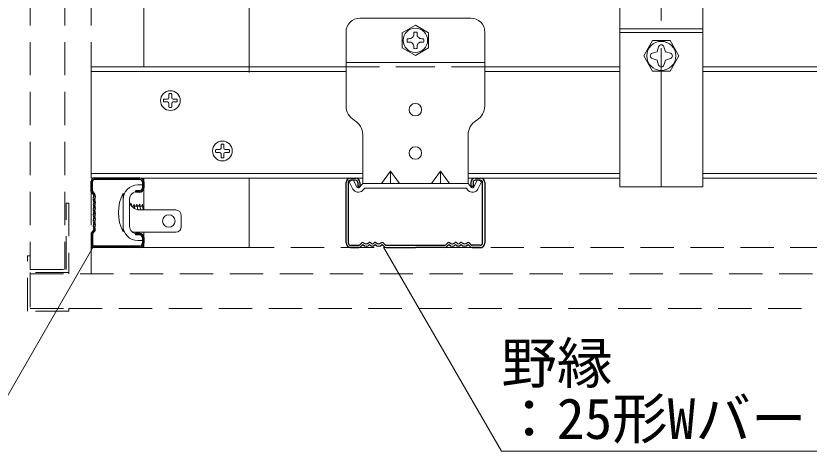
# Model space of a CAD drawing. Units: millimetres on the paper, enlarged 30 times, with parts at other scales. Extents: x -5796 to 5910, y -4184 to 4114.
# Drawn here: x 3763 to 4620, y -3265 to -2794 of the extents above; entities that cross this region are included whole.
import ezdxf
from ezdxf.enums import TextEntityAlignment as Align

# ---------------------------------------------------------------- set-up
doc = ezdxf.new("R2010")
doc.units = ezdxf.units.MM
doc.header["$LTSCALE"] = 30
doc.linetypes.add('CHAIN1', pattern=[8, 5, -1, 1, -1])
doc.linetypes.add('DASHED1', pattern=[1.8, 1.2, -0.6])
for name, color, linetype, lineweight in [('0-3_太線２', 7, 'Continuous', 18), ('2-0_中心線', 4, 'CHAIN1', 9), ('2-1_吊り材', 7, 'Continuous', 18), ('2-2_野縁受け', 3, 'Continuous', 18), ('2-3_野縁', 2, 'Continuous', 25), ('2-6_文字', 7, 'Continuous', 18), ('2-A_クリップ', 7, 'Continuous', 18), ('2-B_ビス', 3, 'Continuous', 18), ('2-C_パネル', 7, 'DASHED1', 18), ('2-D_見切り', 7, 'DASHED1', 18)]:
    doc.layers.add(name, color=color, linetype=linetype, lineweight=lineweight)
doc.styles.add('ＭＳ ゴシック', font='')
doc.styles.get('ＭＳ ゴシック').set_extended_font_data('MS Gothic')

# ---------------------------------------------------------------- blocks, each defined once
blk = doc.blocks.new('ビス（平面）')
at = {"layer": '0-3_太線２'}
for p, q in [((-0.375, 0.045), (-0.375, 0)), ((-0.375, -0.045), (-0.375, 0)), ((-0.15, 0.075), (-0.345, 0.075)), ((-0.075, 0.15), (-0.075, 0.345)), ((-0.045, 0.375), (0, 0.375)), ((0.045, 0.375), (0, 0.375)), ((0.075, 0.15), (0.075, 0.345)), ((0.15, 0.075), (0.345, 0.075)), ((0.375, 0.045), (0.375, 0)), ((0.375, -0.045), (0.375, 0)), ((-0.15, -0.075), (-0.345, -0.075)), ((-0.075, -0.15), (-0.075, -0.345)), ((-0.045, -0.375), (0, -0.375)), ((0.045, -0.375), (0, -0.375)), ((0.075, -0.15), (0.075, -0.345)), ((0.15, -0.075), (0.345, -0.075))]:
    blk.add_line(p, q, dxfattribs=at)
blk.add_circle((0, 0), 0.535, dxfattribs=at)
for centre, radius, start, end in [((-0.345, 0.045), 0.03, 90, 180), ((-0.15, 0.15), 0.075, 270, 0), ((-0.045, 0.345), 0.03, 90, 180), ((0.045, 0.345), 0.03, 0, 90), ((0.15, 0.15), 0.075, 180, 270), ((0.345, 0.045), 0.03, 0, 90), ((-0.345, -0.045), 0.03, 180, 270), ((-0.15, -0.15), 0.075, 0, 90), ((-0.045, -0.345), 0.03, 180, 270), ((0.045, -0.345), 0.03, 270, 0), ((0.15, -0.15), 0.075, 90, 180), ((0.345, -0.045), 0.03, 270, 0)]:
    blk.add_arc(centre, radius, start, end, dxfattribs=at)

msp = doc.modelspace()

# ---------------------------------------------------------------- linework, layer by layer
at = {"layer": '2-0_中心線'}
msp.add_line((4460.58, -2979.14), (4460.58, -1764.02), dxfattribs=at)
at = {"layer": '2-1_吊り材'}
for p, q in [((4415.58, -2979.14), (4415.58, -2739.14)), ((4505.58, -2739.14), (4505.58, -2979.14)), ((4415.58, -2808.14), (4505.58, -2808.14)), ((4415.58, -2812.29), (4505.58, -2812.29)), ((4505.58, -2979.14), (4415.58, -2979.14))]:
    msp.add_line(p, q, dxfattribs=at)
at = {"layer": '2-2_野縁受け'}
for p, q in [((3901.1, -2849.54), (3901.1, -2599.92)), ((4015.1, -2855.54), (4015.1, -2599.92)), ((3844.1, -2855.54), (3844.1, -2969.54)), ((3844.42, -2849.54), (4119.71, -2849.54)), ((4119.71, -2854.34), (3844.42, -2854.34)), ((4269.71, -2849.54), (4415.58, -2849.54)), ((4415.58, -2854.34), (4269.71, -2854.34)), ((4505.58, -2849.54), (4850.58, -2849.54)), ((4850.58, -2854.34), (4505.58, -2854.34)), ((4137.71, -2964.74), (3844.42, -2964.74)), ((4415.58, -2964.74), (4251.72, -2964.74)), ((4850.58, -2964.74), (4505.58, -2964.74)), ((3844.42, -2969.54), (4137.71, -2969.54)), ((3901.1, -3004.04), (3901.1, -2969.54)), ((4015.1, -2969.54), (4015.1, -3044.54)), ((4251.71, -2969.54), (4415.58, -2969.54)), ((4505.58, -2969.54), (4850.58, -2969.54)), ((3901.1, -3044.54), (3901.1, -3028.04)), ((4015.1, -3044.54), (3901.1, -3044.54))]:
    msp.add_line(p, q, dxfattribs=at)
at = {"layer": '2-3_野縁'}
for p, q in [((3844.1, -2984.02), (3844.1, -2973.14)), ((3845.6, -2983.49), (3845.6, -2973.14)), ((3896.75, -2971.04), (3847.59, -2971.04)), ((3896.83, -2969.54), (3847.89, -2969.54)), ((3899.6, -2974.04), (3899.6, -2980.27)), ((3901.1, -2974.03), (3901.1, -2980.26)), ((4119.71, -3039.74), (4119.71, -2974.34)), ((4122.11, -2974.34), (4122.11, -3039.74)), ((4124.51, -2969.54), (4129.91, -2969.54)), ((4129.91, -2971.94), (4124.51, -2971.94)), ((4132.31, -2974.34), (4132.31, -2978.54)), ((4134.71, -2974.34), (4134.71, -2978.54)), ((4254.71, -2974.34), (4254.71, -2978.54)), ((4257.11, -2974.34), (4257.11, -2978.54)), ((4259.51, -2969.54), (4264.91, -2969.54)), ((4264.91, -2971.94), (4259.51, -2971.94)), ((4267.31, -3039.74), (4267.31, -2974.34)), ((4269.71, -2974.34), (4269.71, -3039.74)), ((3845.92, -2984.43), (3847.82, -2986.82)), ((3896.6, -2983.26), (3892.1, -2983.26)), ((3892.1, -2983.26), (3892.1, -2984.76)), ((3896.6, -2984.76), (3892.1, -2984.76)), ((4132.31, -2978.54), (4134.71, -2978.54)), ((4257.11, -2978.54), (4254.71, -2978.54)), ((3844.42, -2984.95), (3846.65, -2987.76)), ((3846.49, -2991.46), (3846.95, -2988.96)), ((3846.98, -2994.7), (3846.51, -2992.68)), ((3848.42, -2989.23), (3847.96, -2991.73)), ((3848.44, -2994.37), (3847.98, -2992.34)), ((3846.98, -2995.38), (3846.52, -2997.37)), ((3846.52, -2998.71), (3846.98, -3000.7)), ((3846.52, -3003.37), (3846.98, -3001.38)), ((3848.44, -2995.71), (3847.98, -2997.7)), ((3848.44, -3000.37), (3847.98, -2998.38)), ((3848.44, -3001.71), (3847.98, -3003.7)), ((3846.52, -3004.71), (3846.98, -3006.7)), ((3846.52, -3009.37), (3846.98, -3007.38)), ((3848.44, -3006.37), (3847.98, -3004.38)), ((3848.44, -3007.71), (3847.98, -3009.7)), ((3848.44, -3012.37), (3847.98, -3010.38)), ((3846.52, -3010.71), (3846.98, -3012.7)), ((3846.52, -3015.37), (3846.98, -3013.38)), ((3846.52, -3016.71), (3846.98, -3018.7)), ((3848.44, -3013.71), (3847.98, -3015.7)), ((3848.44, -3018.37), (3847.98, -3016.38)), ((3844.42, -3029.13), (3846.65, -3026.32)), ((3845.92, -3029.65), (3847.82, -3027.26)), ((3846.49, -3022.62), (3846.95, -3025.12)), ((3846.51, -3021.4), (3846.98, -3019.38)), ((3848.42, -3024.85), (3847.96, -3022.35)), ((3848.44, -3019.71), (3847.98, -3021.74)), ((3844.1, -3030.06), (3844.1, -3040.95)), ((3845.6, -3030.59), (3845.6, -3040.94)), ((3896.6, -3029.32), (3892.1, -3029.32)), ((3892.1, -3029.32), (3892.1, -3030.82)), ((3896.6, -3030.82), (3892.1, -3030.82)), ((3899.6, -3033.81), (3899.6, -3040.04)), ((3901.1, -3033.82), (3901.1, -3040.05)), ((3896.83, -3044.54), (3847.51, -3044.54)), ((3896.75, -3043.04), (3847.59, -3043.04)), ((4133.49, -3044.54), (4122.73, -3044.54)), ((4124.51, -3042.14), (4133.49, -3042.14)), ((4124.51, -3044.54), (4133.49, -3044.54)), ((4136.67, -3039.58), (4134.55, -3041.7)), ((4137.73, -3041.54), (4135.61, -3043.66)), ((4137.73, -3041.54), (4135.61, -3043.66)), ((4158.73, -3041.54), (4160.85, -3043.66)), ((4159.79, -3039.58), (4161.91, -3041.7)), ((4162.93, -3044.54), (4194.69, -3044.54)), ((4162.97, -3042.14), (4226.49, -3042.14)), ((4226.45, -3044.54), (4194.69, -3044.54)), ((4229.67, -3039.58), (4227.55, -3041.7)), ((4230.73, -3041.54), (4228.61, -3043.66)), ((4251.73, -3041.54), (4253.85, -3043.66)), ((4251.73, -3041.54), (4253.85, -3043.66)), ((4252.79, -3039.58), (4254.91, -3041.7)), ((4264.91, -3042.14), (4255.97, -3042.14)), ((4255.97, -3044.54), (4266.73, -3044.54)), ((4264.91, -3044.54), (4255.97, -3044.54))]:
    msp.add_line(p, q, dxfattribs=at)
for centre, radius, start, end in [((3847.7, -2973.14), 3.6, 86.98721, 180), ((3847.7, -2973.14), 2.1, 86.98721, 180), ((3896.6, -2974.04), 3, 0, 86.98721), ((3896.6, -2974.03), 4.5, 0, 86.98721), ((4124.51, -2974.34), 4.8, 90, 180), ((4124.51, -2974.34), 2.4, 90, 180), ((4129.91, -2974.34), 4.8, 0.00699, 90), ((4129.91, -2974.34), 2.4, 0.00699, 90), ((4259.51, -2974.34), 4.8, 90, 180), ((4259.51, -2974.34), 2.4, 90, 180), ((4264.91, -2974.34), 4.8, 0, 90), ((4264.91, -2974.34), 2.4, 0, 90), ((3845.6, -2984.02), 1.5, 180, 218.42445), ((3847.1, -2983.49), 1.5, 180, 218.42445), ((3896.6, -2980.26), 4.5, 270, 0), ((3896.6, -2980.26), 3, 270, 0), ((3849.44, -2992.01), 3, 169.57419, 192.95276), ((3845.47, -2988.69), 1.5, 349.57419, 38.42445), ((3845.47, -2988.69), 3, 349.57419, 38.42445), ((3849.44, -2992.01), 1.5, 169.57419, 192.95276), ((3849.45, -2998.04), 3, 167.04724, 192.95276), ((3845.52, -2995.04), 1.5, 347.04724, 12.95276), ((3845.52, -3001.04), 1.5, 347.04724, 12.95276), ((3849.45, -2998.04), 1.5, 167.04724, 192.95276), ((3845.52, -2995.04), 3, 347.04724, 12.95276), ((3845.52, -3001.04), 3, 347.04724, 12.95276), ((3849.45, -3004.04), 3, 167.04724, 192.95276), ((3849.45, -3010.04), 3, 167.04724, 192.95276), ((3845.52, -3007.04), 1.5, 347.04724, 12.95276), ((3849.45, -3004.04), 1.5, 167.04724, 192.95276), ((3849.45, -3010.04), 1.5, 167.04724, 192.95276), ((3845.52, -3007.04), 3, 347.04724, 12.95276), ((3849.45, -3016.04), 3, 167.04724, 192.95276), ((3845.52, -3013.04), 1.5, 347.04724, 12.95276), ((3845.52, -3019.04), 1.5, 347.04724, 12.95276), ((3849.45, -3016.04), 1.5, 167.04724, 192.95276), ((3845.52, -3013.04), 3, 347.04724, 12.95276), ((3845.52, -3019.04), 3, 347.04724, 12.95276), ((3849.44, -3022.07), 3, 167.04724, 190.42581), ((3845.47, -3025.39), 1.5, 321.57555, 10.42581), ((3845.47, -3025.39), 3, 321.57555, 10.42581), ((3849.44, -3022.07), 1.5, 167.04724, 190.42581), ((3845.6, -3030.06), 1.5, 141.57555, 180), ((3847.1, -3030.59), 1.5, 141.57555, 180), ((3896.6, -3033.82), 4.5, 0, 90), ((3896.6, -3033.82), 3, 0, 90), ((3847.7, -3040.95), 3.6, 180, 273.01279), ((3847.7, -3040.94), 2.1, 180, 273.01279), ((3896.6, -3040.04), 3, 273.01279, 0), ((3896.6, -3040.05), 4.5, 273.01279, 360), ((4124.51, -3039.74), 4.8, 180, 270), ((4124.51, -3039.74), 2.4, 180, 270), ((4133.49, -3040.64), 1.5, 270, 314.99998), ((4133.49, -3041.54), 3, 270, 315), ((4133.49, -3041.54), 3, 270, 314.99998), ((4137.73, -3040.64), 1.5, 46.39717, 135), ((4141.48, -3037.6), 5.44, 226.39717, 313.60281), ((4141.48, -3036.7), 3.94, 226.39717, 313.60281), ((4145.23, -3040.64), 1.5, 36.86989, 133.60281), ((4148.23, -3039.29), 3.75, 216.86989, 323.1301), ((4148.23, -3038.39), 2.25, 216.86989, 323.1301), ((4151.23, -3040.64), 1.5, 46.39717, 143.1301), ((4154.98, -3037.6), 5.44, 226.39717, 313.60281), ((4154.98, -3036.7), 3.94, 226.39717, 313.60281), ((4158.73, -3040.64), 1.5, 44.99998, 133.60281), ((4162.97, -3041.54), 3, 225, 270), ((4162.97, -3040.64), 1.5, 225, 270), ((4226.49, -3040.64), 1.5, 270, 315), ((4226.49, -3041.54), 3, 270, 315), ((4230.73, -3040.64), 1.5, 46.39719, 135.00002), ((4234.48, -3037.6), 5.44, 226.39719, 313.60283), ((4234.48, -3036.7), 3.94, 226.39719, 313.60283), ((4238.23, -3040.64), 1.5, 36.8699, 133.60283), ((4241.23, -3039.29), 3.75, 216.8699, 323.13011), ((4241.23, -3038.39), 2.25, 216.8699, 323.13011), ((4244.23, -3040.64), 1.5, 46.39719, 143.13011), ((4247.98, -3037.6), 5.44, 226.39719, 313.60283), ((4247.98, -3036.7), 3.94, 226.39719, 313.60283), ((4251.73, -3040.64), 1.5, 45, 133.60283), ((4255.97, -3041.54), 3, 225, 270), ((4255.97, -3041.54), 3, 225.00002, 270), ((4255.97, -3040.64), 1.5, 225.00002, 270), ((4264.91, -3039.74), 2.4, 270, 0), ((4264.91, -3039.74), 4.8, 270, 0)]:
    msp.add_arc(centre, radius, start, end, dxfattribs=at)
at = {"layer": '2-6_文字'}
for p, q in [((3846.98, -3042.97), (3718.97, -3264.69)), ((4160.33, -3044.16), (4287.65, -3264.69)), ((4866.64, -3264.69), (4287.65, -3264.69))]:
    msp.add_line(p, q, dxfattribs=at)
at = {"layer": '2-A_クリップ'}
for p, q in [((4134.71, -2796.74), (4194.71, -2796.74)), ((4254.71, -2796.74), (4194.71, -2796.74)), ((4119.71, -2811.74), (4119.71, -2891.55)), ((4269.71, -2811.74), (4269.71, -2891.55)), ((4119.71, -2844.74), (4194.71, -2844.74)), ((4269.71, -2844.74), (4194.71, -2844.74)), ((4128.45, -2906.98), (4128.97, -2907.3)), ((4260.97, -2906.98), (4260.45, -2907.3)), ((4137.71, -2922.73), (4137.71, -2975.54)), ((4251.71, -2922.73), (4251.71, -2975.54)), ((4167.71, -2962.12), (4157.96, -2975.54)), ((4167.71, -2962.12), (4167.71, -2975.54)), ((4167.71, -2962.12), (4177.46, -2975.54)), ((4221.71, -2962.12), (4211.96, -2975.54)), ((4221.71, -2962.12), (4231.46, -2975.54)), ((4221.71, -2962.12), (4221.71, -2975.54)), ((4126.37, -2971.94), (4123.22, -2973.51)), ((4127.22, -2981.52), (4123.22, -2973.51)), ((4131.51, -2979.38), (4127.8, -2971.94)), ((4133.97, -2979.71), (4137.71, -2975.54)), ((4137.71, -2975.54), (4194.71, -2975.54)), ((4251.72, -2975.54), (4194.72, -2975.54)), ((4255.45, -2979.71), (4251.72, -2975.54)), ((4257.91, -2979.38), (4261.62, -2971.94)), ((4262.21, -2981.52), (4266.2, -2973.51)), ((4263.05, -2971.94), (4266.2, -2973.51)), ((3899.6, -2977.04), (3894.49, -2977.04)), ((4137.55, -2982.91), (4139.85, -2980.34)), ((4139.85, -2980.34), (4194.71, -2980.34)), ((4249.57, -2980.34), (4194.72, -2980.34)), ((4251.88, -2982.91), (4249.57, -2980.34)), ((3878.59, -2992.94), (3878.59, -3021.14)), ((3885.49, -2992.94), (3885.49, -2992.94)), ((3885.49, -2992.94), (3885.49, -3020.3)), ((3896.59, -3004.04), (3935.59, -3004.04)), ((3941.59, -3010.04), (3941.59, -3022.04)), ((3888.71, -3028.04), (3935.59, -3028.04)), ((3899.6, -3037.04), (3894.49, -3037.04))]:
    msp.add_line(p, q, dxfattribs=at)
at = {"layer": '2-A_クリップ', "linetype": 'DASHED1'}
for p in [(4119.71, -2849.54), (4269.71, -2849.54)]:
    msp.add_line(p, (4194.71, -2849.54), dxfattribs=at)
at = {"layer": '2-A_クリップ'}
for centre in [(4194.72, -2895.74), (4194.72, -2942.54), (3928.09, -3016.04)]:
    msp.add_circle(centre, 6.75, dxfattribs=at)
for centre, radius, start, end in [((4134.71, -2811.74), 15, 90, 180), ((4254.71, -2811.74), 15, 0, 90), ((4137.71, -2891.55), 18, 180, 239.03689), ((4251.71, -2891.55), 18, 300.96311, 0), ((4119.71, -2922.73), 18, 0, 59.03689), ((4269.71, -2922.73), 18, 120.96311, 180), ((3894.49, -2992.94), 15.9, 90.0042, 180.00279), ((3894.49, -2992.94), 9, 105.4245, 180.00279), ((4132.86, -2978.71), 6.3, 206.5, 318.15813), ((4132.86, -2978.71), 1.5, 206.5, 318.15813), ((4256.57, -2978.71), 6.3, 221.84187, 333.5), ((4256.57, -2978.71), 1.5, 221.84187, 333.5), ((3896.59, -2992.94), 11.1, 180.00279, 270.00279), ((3935.59, -3010.04), 6, 0.00279, 90.00279), ((3894.49, -3021.14), 15.9, 180.00279, 270.0042), ((3894.49, -3021.14), 9, 174.66467, 254.56642), ((3935.59, -3022.04), 6, 270.00279, 0.00279)]:
    msp.add_arc(centre, radius, start, end, dxfattribs=at)
at = {"layer": '2-B_ビス'}
for p, q in [((4194.71, -2804.24), (4180.42, -2812.49)), ((4194.71, -2804.24), (4209, -2812.49)), ((4180.42, -2812.49), (4180.42, -2828.99)), ((4192.91, -2811.92), (4192.91, -2813.59)), ((4196.51, -2811.92), (4196.51, -2814.37)), ((4196.51, -2811.92), (4196.51, -2813.59)), ((4209, -2812.49), (4209, -2828.99)), ((4185.89, -2818.94), (4187.66, -2818.94)), ((4203.53, -2818.94), (4201.77, -2818.94)), ((4194.71, -2837.24), (4180.42, -2828.99)), ((4185.89, -2822.54), (4187.66, -2822.54)), ((4192.91, -2829.56), (4192.91, -2827.89)), ((4194.71, -2837.24), (4209, -2828.99)), ((4196.51, -2829.56), (4196.51, -2827.11)), ((4196.51, -2829.56), (4196.51, -2827.89)), ((4203.53, -2822.54), (4201.77, -2822.54)), ((4456.08, -2833.04), (4457.71, -2827.67)), ((4465.08, -2833.04), (4463.45, -2827.67)), ((4456.08, -2833.04), (4450.71, -2834.67)), ((4465.08, -2833.04), (4470.45, -2834.67)), ((4456.08, -2842.04), (4450.71, -2840.41)), ((4456.08, -2842.04), (4457.71, -2847.41)), ((4465.08, -2842.04), (4463.45, -2847.41)), ((4465.08, -2842.04), (4470.45, -2840.41)), ((3878.59, -3027.84), (3878.59, -2985.84)), ((3886.42, -2997.39), (3887.59, -2997.39)), ((3887.59, -2999.43), (3887.59, -2997.39)), ((3887.86, -2999.8), (3887.59, -2997.84)), ((3888.1, -3000.09), (3901.1, -3000.09)), ((3890.59, -2997.84), (3889.41, -3000.09)), ((3891.27, -3002.68), (3890.59, -2997.84)), ((3893.59, -2997.84), (3892.41, -3000.09)), ((3894.43, -3003.83), (3893.59, -2997.84)), ((3896.59, -2997.84), (3895.41, -3000.09)), ((3897.46, -3004.04), (3896.59, -2997.84)), ((3899.59, -2997.84), (3898.41, -3000.09)), ((3900.46, -3004.04), (3899.59, -2997.84))]:
    msp.add_line(p, q, dxfattribs=at)
msp.add_lwpolyline([(4470.11, -2821.04), (4451.06, -2821.04), (4441.53, -2837.54), (4451.06, -2854.04), (4470.11, -2854.04), (4479.63, -2837.54)], close=True, dxfattribs=at)
for centre, radius in [((4194.71, -2820.74), 13.2), ((4460.58, -2837.54), 15.71)]:
    msp.add_circle(centre, radius, dxfattribs=at)
for centre, radius, start, end in [((4194.71, -2820.74), 9, 78.46303, 101.53696), ((4194.71, -2820.74), 9, 168.46303, 191.51331), ((4188.13, -2814.15), 4.81, 264.36299, 6.67345), ((4201.29, -2814.15), 4.81, 173.32654, 275.63699), ((4194.71, -2820.74), 9, 348.48668, 11.53696), ((4188.13, -2827.33), 4.81, 353.32654, 95.63699), ((4194.71, -2820.74), 9, 258.46303, 281.53696), ((4201.29, -2827.33), 4.81, 84.36299, 186.67345), ((4460.58, -2828.54), 3, 16.8745, 163.12552), ((4451.58, -2837.54), 3, 106.8745, 253.12552), ((4469.58, -2837.54), 3, 286.8745, 73.12552), ((4460.58, -2846.54), 3, 196.8745, 343.12552), ((3920.59, -3006.84), 46.96, 153.43494, 206.56505)]:
    msp.add_arc(centre, radius, start, end, dxfattribs=at)
at = {"layer": '2-C_パネル'}
for p, q in [((3778.1, -2390.54), (3778.1, -3053.54)), ((3815.6, -2390.54), (3815.6, -3068.54)), ((3844.1, -2390.54), (3844.1, -3073.04)), ((3844.1, -3044.54), (4850.58, -3044.54)), ((3778.1, -3073.04), (4850.58, -3073.04)), ((3820.1, -3110.54), (4850.58, -3110.54))]:
    msp.add_line(p, q, dxfattribs=at)
at = {"layer": '2-D_見切り'}
for p, q in [((3820.1, -2996.54), (3820.1, -3073.04)), ((3775.1, -3053.54), (3778.1, -3053.54)), ((3775.1, -3113.54), (3775.1, -3053.54)), ((3778.1, -3053.54), (3778.1, -3068.54)), ((3778.1, -3068.54), (3817.1, -3068.54)), ((3778.1, -3068.54), (3815.6, -3068.54)), ((3778.1, -3071.54), (3778.1, -3110.54)), ((3820.1, -3071.54), (3778.1, -3071.54)), ((3778.1, -3073.04), (3778.1, -3110.54)), ((3820.1, -3113.54), (3775.1, -3113.54)), ((3778.1, -3110.54), (3820.1, -3110.54)), ((3820.1, -3110.54), (3820.1, -3113.54))]:
    msp.add_line(p, q, dxfattribs=at)
msp.add_lwpolyline([(3817.1, -3068.54), (3817.1, -2996.54), (3820.1, -2996.54)], dxfattribs=at)

# ---------------------------------------------------------------- block references
at = {"layer": '2-B_ビス', "xscale": 20, "yscale": 20}
for p in [(3929.76, -2885.86), (3986.02, -2940.31)]:
    msp.add_blockref('ビス（平面）', p, dxfattribs=at)

# ---------------------------------------------------------------- texts
at = {"layer": '2-6_文字', "color": 4, "style": 'ＭＳ ゴシック'}
for s, p in [('野縁', (4287.65, -3204.69)), ('：25形Wバー（t=0.8）', (4287.65, -3264.69))]:
    msp.add_text(s, height=43.99, dxfattribs=at).set_placement(p, align=Align.BOTTOM_LEFT)

doc.saveas('drawing.dxf')
